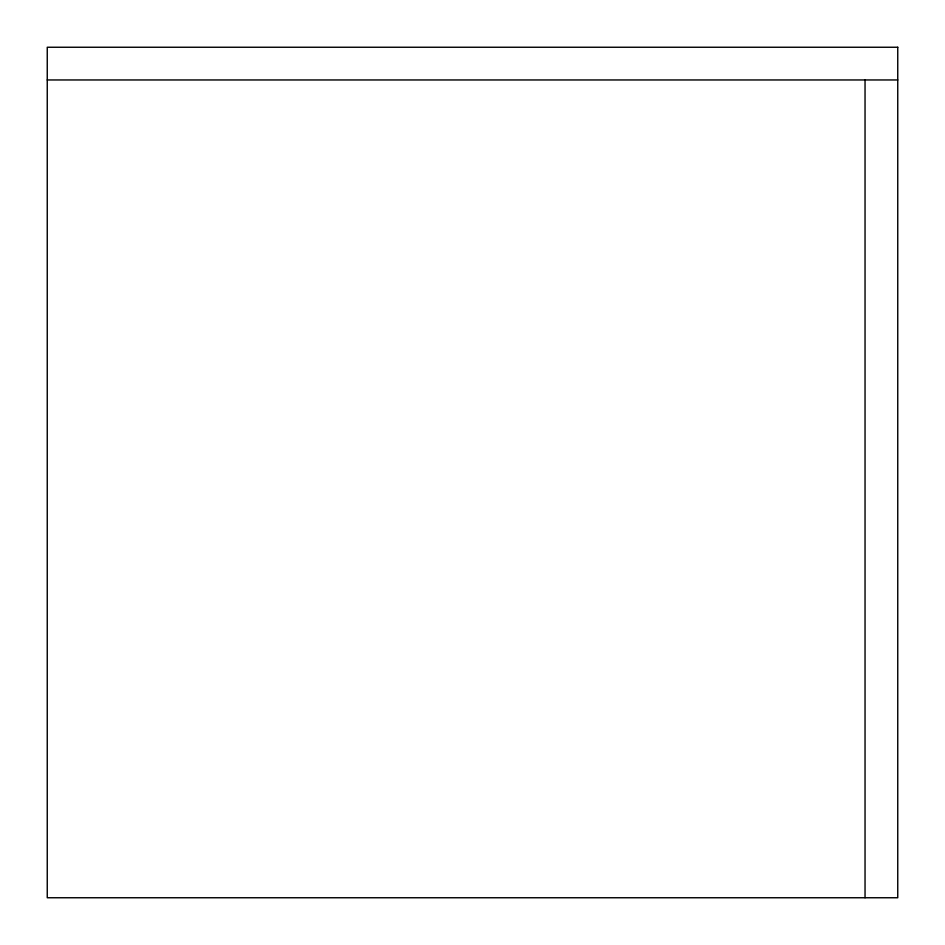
<?xml version="1.0" encoding="UTF-8"?>
<svg xmlns="http://www.w3.org/2000/svg" width="945" height="945" viewBox="0 0 945 945"><rect width="100%" height="100%" fill="white"/><g stroke="black" fill="none" stroke-linecap="round" stroke-linejoin="round"><path stroke-width="1.42" d="M47.25 79.959L897.75 79.959M865.041 79.959L865.041 897.75M897.75 47.25L47.25 47.25L47.25 897.75L897.75 897.75L897.75 47.25"/></g></svg>
